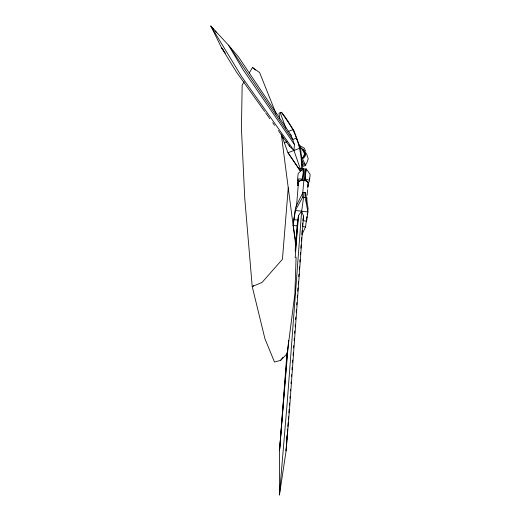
<?xml version="1.0" encoding="UTF-8"?>
<svg xmlns="http://www.w3.org/2000/svg" width="521" height="521" viewBox="0 0 521 521"><rect width="100%" height="100%" fill="white"/><g stroke="black" fill="none" stroke-linecap="round" stroke-linejoin="round"><path stroke-width="0.78" d="M296.091 257.166L294.873 293.974L287.214 353.622L280.591 360.369L274.489 362.043L264.928 338.735L252.216 286.543L244.746 198.24L241.444 128.798L242.154 85.131L244.141 81.732M286.641 442.101L286.094 450.867L279.445 494.95L279.575 450.118L287.012 352.697M286.784 439.711L287.084 434.931M287.332 430.945L287.436 429.35M279.718 490.899L279.445 494.95L287.201 402.74L301.646 211.2L304.244 192.51M306.889 216.918L305.534 226.922L301.88 234.724M309.526 178.097L309.272 181.79L308.53 182.194L308.224 184.187M306.589 203.262L306.98 197.654M307.149 195.251L307.54 189.651M307.65 188.048L308.53 182.194M287.214 435.471L286.094 450.867L289.709 406.614L303.509 216.104L301.646 211.2L298.507 215.505L297.38 223.001L295.173 250.562M287.332 433.85L287.69 428.985M287.866 426.556L288.159 422.498M288.393 419.262L288.575 416.826M288.868 412.775L289.103 409.532M289.396 405.481L289.578 403.052M289.93 398.187L290.047 396.566M290.464 390.893L290.581 389.272M290.992 383.599L291.109 381.978M291.526 376.305L291.643 374.684M291.994 369.819L292.177 367.39M292.528 362.525L292.704 360.096M293.062 355.231L293.238 352.802M293.59 347.937L293.766 345.508M294.124 340.643L294.3 338.214M294.652 333.349L294.834 330.92M295.127 326.862L295.303 324.433M295.661 319.568L295.837 317.139M296.189 312.274L296.364 309.845M296.723 304.98L296.898 302.551M297.25 297.686L297.432 295.257M297.725 291.2L297.96 287.963M298.259 283.906L298.435 281.477M298.787 276.612L298.963 274.183M299.321 269.318L299.497 266.889M299.849 262.024L300.031 259.595M300.383 254.73L300.558 252.301M300.858 248.25L301.092 245.007M301.385 240.949L301.62 237.713M301.92 233.655L302.154 230.419M302.447 226.361L302.688 223.125M302.864 220.689L306.602 221.138L307.918 211.949L305.163 197.537L305.514 192.666L302.981 192.36L295.648 207.189L293.46 222.167M309.656 179.354L310.151 174.528L307.143 170.028L305.957 169.885L304.928 180.318L306.12 168.648L305.723 169.585M302.708 193.343L304.935 168.504M295.895 240.826L295.785 242.239L293.18 225.443L295.374 210.445L302.61 197.231L302.981 192.36M302.975 172.021L303.75 168.361L302.545 180.032L303.443 172.34M287.371 352.118L279.575 450.118L288.627 340.265M287.501 350.496L287.696 348.067M295.361 251.682L297.875 220.09L294.131 219.647L294.547 214.73M295.166 257.635L298.507 215.505M288.243 187.775L282.434 259.282L262.063 282.415L252.216 286.543L253.668 285.827M296.449 206.883L298.37 183.698L297.895 183.639L298.123 180.937L297.452 180.364L298.175 173.506L301.822 169.976M264.688 111.507L236.423 71.989L221.62 47.919L210.849 26.05L228.491 45.171L238.527 56.971L291.109 135.245L294.456 144.571L293.942 150.465L300.291 168.752L301.464 170.334M302.968 219.927L303.509 216.104M297.83 182.936L298.409 178.931L302.623 178.977M297.602 185.639L298.188 181.634L301.171 179.869L306.302 180.487L308.66 182.897L308.035 186.896M298.103 185.548L298.637 181.849L301.294 180.273L306.061 180.852L308.158 182.995L307.683 186.075M306.582 218.442L306.823 216.957M307.175 214.711L307.416 213.206M307.657 211.695L308.132 208.687L305.514 192.666M306.407 164.056L308.224 158.84L306.732 154.262L305.677 152.66L304.889 152.744L304.244 151.761L303.789 151.937L298.872 144.538M301.613 157.778L303.118 157.199L304.583 154.138L303.001 149.742M249.318 72.894L252.496 67.456L259.621 72.569L276.221 114.092M280.591 360.369L282.936 357.373M281.548 134.854L287.95 152.764L300.265 170.79L302.668 169.879L301.496 168.29C302.069 147.743 294.469 127.945 281.399 112.236L279.022 113.161L279.634 118.808M288.015 131.546L293.232 129.527M284.179 142.826L287.058 141.719M287.95 152.764L299.946 148.166M305.358 164.141L305.755 165.678L302.154 158.091L303.456 157.589L305.104 154.144L303.385 149.384L302.017 148.785M299.08 169.214L301.496 168.29M305.006 179.263L306.387 179.257L308.842 180.188M302.61 197.231L305.163 197.537M295.374 210.445L307.918 211.949M293.18 225.443L297.042 225.906M302.447 226.55L305.534 226.922M300.005 145.802L304.192 148.094L305.697 151.403M290.015 134.268L291.109 135.245M252.496 67.456L255.388 70.101M278.351 130.608L289.663 146.414L293.942 150.465L241.764 76.808L210.849 26.05L213.486 29.13M223.19 49.664L221.62 47.919L225.372 53.227M215.069 30.973L216.651 32.823M303.522 166.525L301.959 163.789M265.632 112.823L269.871 118.749M272.698 122.702L274.587 125.34M304.635 166.101L301.32 159.211M304.472 163.32L305.286 164.48M302.154 158.091L302.414 158.456L303.75 158.026L305.749 155.115L304.036 150.374M294.456 144.571L242.91 69.417L228.491 45.171L292.574 139.595L296.175 138.208L297.38 140.045M288.797 153.903L300.265 170.79M281.399 112.236L294.052 130.797L300.728 149.332L302.668 169.879M289.122 144.994L289.663 146.414M280.207 112.699L285.912 128.153M282.447 136.085L283.209 138.215M281.294 134.32L295.707 245.183"/></g></svg>
